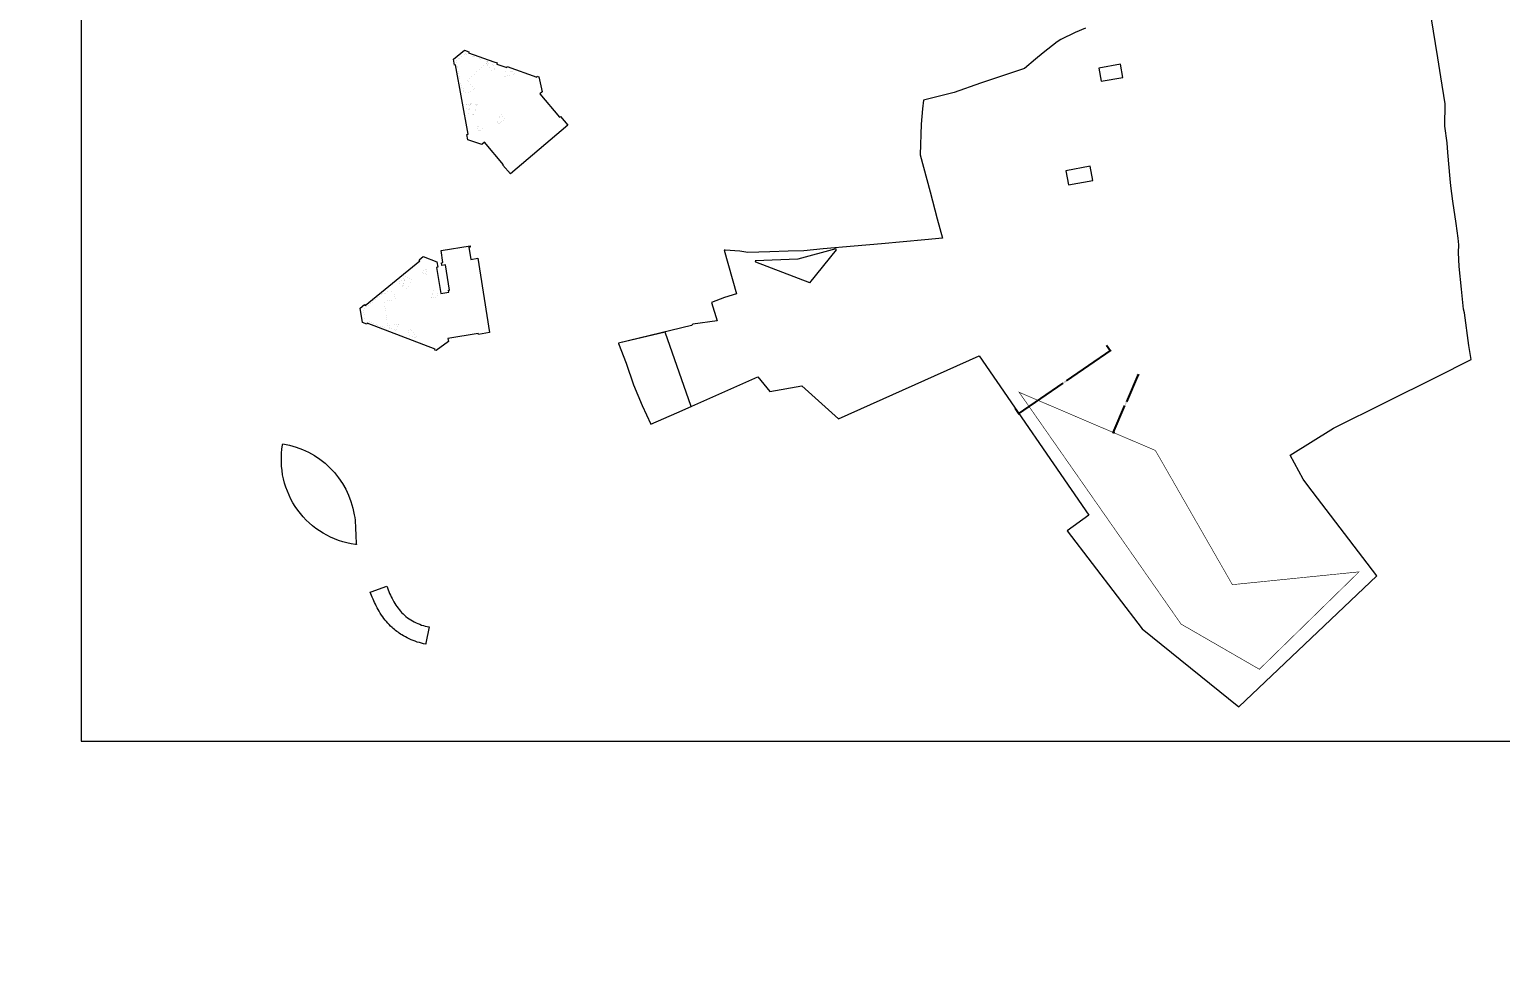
# Model space of a CAD drawing. Header units: metres. Extents: x 256329 to 886268, y -249371 to 355.
# Drawn here: x 283192.9 to 283549.4, y -1375.7 to -1151.6 of the extents above; entities that cross this region are included whole.
import ezdxf

# ---------------------------------------------------------------- set-up
doc = ezdxf.new("R2010")
doc.units = ezdxf.units.M
doc.header["$MEASUREMENT"] = 0
doc.header["$PDMODE"] = 35
doc.linetypes.add('DASHED', pattern=[0.75, 0.5, -0.25])
doc.layers.get('0').update_dxf_attribs({"lineweight": 18})
doc.layers.get('Defpoints').update_dxf_attribs({"lineweight": 20})
doc.layers.add('A-AREA-BUILT UP', color=30, linetype='Continuous', lineweight=0, plot=False)
doc.layers.add('A-AREA-BUP DUCTS', color=114, linetype='Continuous', lineweight=0, plot=False)
for name, color, linetype, lineweight in [('A-COL', 2, 'Continuous', 0), ('A-STRUCTURE ABOVE', 251, 'DASHED', 0), ('A-VEHICLES', 117, 'Continuous', 0), ('NON FAR', 6, 'Continuous', 9)]:
    doc.layers.add(name, color=color, linetype=linetype, lineweight=lineweight)
doc.styles.get("Standard").update_dxf_attribs({"font": 'arial.ttf'})
doc.dimstyles.new('METRIC DIM', dxfattribs={"dimtxt": 0.23, "dimasz": 0.18, "dimexe": 0.1, "dimexo": 0.1, "dimgap": 0.09, "dimtad": 0, "dimzin": 0, "dimdsep": 46, "dimtxsty": 'Standard', "dimblk": 'OBLIQUE', "dimcen": 0, "dimdle": 0.1, "dimclrd": 147, "dimclre": 147, "dimclrt": 7, "dimadec": 0, "dimazin": 0, "dimtfac": 1, "dimtofl": 0, "dimtmove": 0, "dimatfit": 2, "dimfxl": 0.125, "dimtolj": 1, "dimtzin": 0, "dimarcsym": 0})

# ---------------------------------------------------------------- blocks, each defined once
blk = doc.blocks.new('_Oblique')
at = {"color": 0, "linetype": 'ByBlock', "lineweight": -2}
blk.add_line((-0.5, -0.5), (0.5, 0.5), dxfattribs=at)
blk = doc.blocks.new('*D235')
at = {"layer": 'A-AREA-BUILT UP', "color": 147, "lineweight": -2, "transparency": 16777216}
for p, q in [((283454.919978, -1229.343446), (283444.133733, -1236.775451)), ((283453.924936, -1228.075566), (283454.894371, -1229.48253)), ((283432.557055, -1244.752085), (283443.3433, -1237.32008)), ((283431.726704, -1243.370729), (283432.696138, -1244.777693))]:
    blk.add_line(p, q, dxfattribs=at)
at = {"layer": 'Defpoints', "color": 0, "transparency": 16777216}
for p in [(283453.868198, -1227.993221, -1.109306), (283431.669966, -1243.288384, -1.151947), (283432.6394, -1244.695347)]:
    blk.add_point(p, dxfattribs=at)
at = {"layer": 'A-AREA-BUILT UP', "color": 147, "lineweight": -2, "transparency": 16777216, "xscale": 0.18, "yscale": 0.18, "zscale": 0.18}
for p, rotation in [((283454.837633, -1229.400184), 34.567858), ((283432.6394, -1244.695347), 214.567858)]:
    blk.add_blockref('_Oblique', p, dxfattribs=dict(at, rotation=rotation))
at = {"layer": 'A-AREA-BUILT UP', "color": 7, "transparency": 16777216, "insert": (283443.738516, -1237.047766), "char_height": 0.23, "attachment_point": 5, "rotation": 34.56785819}
blk.add_mtext('\\A1;26.96', dxfattribs=at)
blk = doc.blocks.new('*D241')
at = {"layer": 'A-AREA-BUILT UP', "color": 147, "lineweight": -2, "transparency": 16777216}
for p, q in [((283461.534677, -1235.190658), (283458.698535, -1241.837375)), ((283461.807087, -1235.415618), (283461.403454, -1235.243389)), ((283455.49546, -1249.34403), (283458.331601, -1242.697313)), ((283455.846363, -1249.385036), (283455.442729, -1249.212807))]:
    blk.add_line(p, q, dxfattribs=at)
at = {"layer": 'Defpoints', "color": 0, "transparency": 16777216}
for p in [(283461.899064, -1235.454865, -1.109306), (283455.534706, -1249.252053), (283455.93834, -1249.424283, -1.109306)]:
    blk.add_point(p, dxfattribs=at)
at = {"layer": 'A-AREA-BUILT UP', "color": 147, "lineweight": -2, "transparency": 16777216, "xscale": 0.18, "yscale": 0.18, "zscale": 0.18}
for p, rotation in [((283461.495431, -1235.282635), 66.892148), ((283455.534706, -1249.252053), 246.8921479999999)]:
    blk.add_blockref('_Oblique', p, dxfattribs=dict(at, rotation=rotation))
at = {"layer": 'A-AREA-BUILT UP', "color": 7, "transparency": 16777216, "insert": (283458.515068, -1242.267344), "char_height": 0.23, "attachment_point": 5, "rotation": 66.89214781}
blk.add_mtext('\\A1;15.19', dxfattribs=at)

msp = doc.modelspace()

# ---------------------------------------------------------------- linework, layer by layer
at = {"layer": 'A-AREA-BUILT UP'}
for points in [[(283753.201516, -936.968672), (283205.38696, -936.968672), (283205.38696, -1324.029904), (283753.201516, -1324.029904)], [(283346.910264, -1224.912885), (283335.625006, -1227.632569), (283335.596383, -1227.641142), (283335.604536, -1227.668362), (283337.487536, -1232.424362), (283339.22453, -1237.71994), (283341.3485, -1242.740395), (283343.469671, -1247.217812), (283349.720033, -1244.457644), (283353.197375, -1242.922046)]]:
    msp.add_lwpolyline(points, close=True, dxfattribs=at)
for points, elevation in [([(283298.272893, -1156.625674), (283299.389205, -1157.02574), (283299.30635, -1157.255796), (283305.424602, -1159.459295), (283306.231104, -1159.737871), (283306.145751, -1159.987926), (283308.547955, -1160.84525), (283308.636538, -1160.597043), (283315.86316, -1163.176092), (283315.949982, -1162.932889), (283316.325551, -1163.066869), (283317.114638, -1166.687167), (283316.532713, -1167.181674), (283321.338727, -1172.860772), (283321.534684, -1172.694285), (283323.318505, -1174.793853), (283309.411788, -1186.603865), (283307.628114, -1184.504471), (283307.780468, -1184.375028), (283303.160557, -1178.937678), (283302.494586, -1179.503528), (283299.085777, -1178.349918), (283298.853288, -1177.076062), (283299.197067, -1177.013242), (283296.154608, -1160.200971), (283295.887514, -1160.249554), (283295.631817, -1158.843818)], -1.058203), ([(283288.293887, -1206.593247), (283291.633776, -1207.933374), (283291.837359, -1209.199939), (283291.540172, -1209.247708), (283292.544048, -1215.558592), (283294.514784, -1215.245341), (283294.44432, -1214.80079), (283294.704317, -1214.758612), (283293.728997, -1208.664614), (283292.816275, -1208.810692), (283292.705823, -1208.11908), (283293.074072, -1208.060093), (283292.609731, -1205.161292), (283299.652197, -1204.032771), (283299.699105, -1204.329081), (283299.352497, -1204.383951), (283299.824911, -1207.337185), (283301.5059, -1207.036926), (283304.391817, -1225.05205), (283301.671371, -1225.487228), (283301.637572, -1225.275945), (283294.291313, -1226.451627), (283294.407258, -1227.176888), (283291.453694, -1229.414224), (283291.081246, -1229.271801), (283291.173425, -1229.030578), (283274.745586, -1222.762592), (283274.658508, -1222.991083), (283273.550276, -1222.56915), (283272.986115, -1219.166626), (283274.093444, -1218.264075), (283274.248998, -1218.455493), (283287.507861, -1207.682267), (283287.288944, -1207.409854)], -1.311287)]:
    msp.add_lwpolyline(points, close=True, dxfattribs=dict(at, elevation=elevation))
at = {"layer": 'A-AREA-BUILT UP', "elevation": -203.580683}
msp.add_lwpolyline([(283275.684479, -1287.828142), (283279.449675, -1286.470606, 0.038591), (283280.983055, -1289.911826, 0.061444), (283283.065929, -1292.835197, 0.092659), (283286.11228, -1295.123351, 0.02736), (283287.911695, -1295.894156, 0.051881), (283289.719796, -1296.348801), (283288.958373, -1300.286542), (283288.918039, -1300.512977, -0.064933), (283284.886942, -1299.239636, -0.030623), (283283.128572, -1298.286165, -0.045945), (283280.742152, -1296.472284, -0.059444), (283278.216895, -1293.536099, -0.010803), (283277.872653, -1292.998968, -0.021775), (283276.905395, -1291.248422, -0.027571), (283275.468111, -1287.906153)], format="xyb", close=True, dxfattribs=at)
at = {"layer": 'A-AREA-BUP DUCTS', "const_width": 0.01}
for points, elevation in [([(283303.679314, -1160.199507), (283304.112494, -1159.831568), (283305.800788, -1160.433809), (283305.231754, -1162.02501)], -1.100844), ([(283308.487045, -1161.405524), (283310.464483, -1162.099004), (283310.542471, -1162.525998), (283307.916162, -1163.005683)], -1.151947), ([(283298.694185, -1169.808876), (283299.770616, -1169.609447), (283298.995676, -1171.766899), (283298.673606, -1171.651304), (283298.61886, -1171.350362), (283298.963209, -1171.28772)], -1.100844), ([(283300.503626, -1172.308677), (283299.136803, -1171.817725), (283299.941362, -1169.577813), (283300.425237, -1169.488166), (283301.387324, -1169.831357)], -1.100844), ([(283306.710408, -1174.403019), (283306.239817, -1174.235152), (283307.046281, -1171.974348), (283308.103882, -1173.218195)], -1.151947), ([(283301.682167, -1176.455921), (283302.781804, -1175.508577), (283301.412057, -1175.029733)], 302.411127), ([(283283.387705, -1211.607488), (283283.617705, -1211.424631), (283284.036187, -1211.584663), (283283.197969, -1213.773229), (283282.439764, -1212.839406), (283283.608583, -1211.87899)], -1.353928), ([(283284.17642, -1211.638326), (283285.436874, -1212.120349), (283284.497314, -1214.576867), (283283.562332, -1214.219258), (283283.31041, -1213.90514)], -1.194588), ([(283289.075969, -1209.587323), (283289.291677, -1211.022639), (283287.941047, -1210.492267)], 206.037496), ([(283291.822018, -1216.384868), (283290.186601, -1216.637829), (283291.053361, -1214.371314), (283291.530242, -1214.558057)], -1.194588), ([(283279.981496, -1223.369609), (283280.07187, -1223.931016), (283281.761893, -1224.581114), (283282.37104, -1222.988508)], -1.353928), ([(283285.03992, -1224.010986), (283284.433903, -1225.596546), (283286.396015, -1226.34791), (283286.722742, -1226.082488)], -1.353928)]:
    msp.add_lwpolyline(points, close=True, dxfattribs=dict(at, elevation=elevation))
at = {"layer": 'A-COL', "color": 1, "linetype": 'ByBlock', "elevation": -1.151947}
for points in [[(283448.795241, -1151.293773), (283446.32052, -1152.341345), (283442.79652, -1154.058345), (283441.93152, -1154.605345), (283438.561028, -1157.301353), (283436.69572, -1158.826032), (283434.032577, -1161.064327), (283428.220737, -1162.978792), (283423.376214, -1164.65731), (283417.00052, -1166.866345), (283409.537235, -1168.71601), (283409.31761, -1170.877671), (283408.942296, -1174.571693), (283408.703536, -1181.987362), (283411.143958, -1190.938066), (283412.887964, -1197.518461), (283414.114639, -1202.146886), (283409.899623, -1202.546227), (283399.375028, -1203.543353), (283392.743438, -1204.136085), (283385.257307, -1204.797419), (283380.554935, -1205.212832), (283376.704462, -1205.328667), (283372.325465, -1205.460401), (283366.97552, -1205.621345), (283364.988536, -1205.336362), (283361.46746, -1205.050054), (283361.22693, -1205.043853), (283364.190451, -1215.657261), (283361.295751, -1216.545687), (283358.127361, -1217.790737), (283359.556916, -1222.239164), (283353.637043, -1222.996098), (283353.326887, -1223.366515), (283335.625006, -1227.632569), (283335.596383, -1227.641142), (283335.604536, -1227.668362), (283337.487536, -1232.424362), (283339.22453, -1237.71994), (283341.3485, -1242.740395), (283343.469671, -1247.217812), (283349.720033, -1244.457644), (283369.364629, -1235.782567), (283372.290475, -1239.325236), (283380.029703, -1237.953495), (283388.936419, -1245.920676), (283423.002344, -1230.70886), (283449.598823, -1269.308959), (283449.598823, -1269.308959), (283444.387536, -1273.061362), (283462.541603, -1296.834104), (283485.9438, -1315.751461)], [(283485.9438, -1315.751461), (283519.395384, -1283.964712), (283502.682655, -1262.067125), (283501.515218, -1260.537509), (283498.411625, -1254.765232), (283508.925798, -1248.233977), (283521.579694, -1241.9051), (283533.759708, -1235.813236), (283542.266622, -1231.558481), (283541.704715, -1228.169545), (283540.615536, -1220.264362), (283540.389859, -1219.353735), (283539.883679, -1214.532942), (283539.348536, -1209.046362), (283539.15452, -1205.679345), (283539.271994, -1203.761846), (283539.118036, -1202.166838), (283538.612536, -1198.609362), (283537.840036, -1193.172862), (283537.341536, -1189.518362), (283537.132536, -1187.804362), (283536.642484, -1181.385197), (283536.465536, -1179.067362), (283535.891536, -1175.063362), (283535.92352, -1169.645345), (283534.92653, -1163.085028), (283534.178391, -1158.472058), (283532.582456, -1148.551773)]]:
    msp.add_lwpolyline(points, dxfattribs=at)
at = {"layer": 'A-COL', "color": 1, "linetype": 'ByBlock'}
msp.add_lwpolyline([(283452.606118, -1164.150845), (283457.830195, -1163.291193), (283457.29157, -1160.004433), (283452.028931, -1160.954851)], close=True, dxfattribs=at)
for points, elevation in [([(283444.657176, -1189.281821), (283450.561477, -1188.214478), (283449.938861, -1184.770302), (283444.034559, -1185.837645)], 101.578292), ([(283368.791749, -1207.914134), (283381.913403, -1212.950708), (283382.027612, -1212.994545), (283388.430022, -1204.964033), (283388.298491, -1204.760061), (283379.101785, -1207.250758), (283368.781911, -1207.674552)], 0.972921)]:
    msp.add_lwpolyline(points, close=True, dxfattribs=dict(at, elevation=elevation))
at = {"layer": 'A-STRUCTURE ABOVE', "color": 12, "linetype": 'DASHED', "ltscale": 5000, "const_width": 0.15, "elevation": -1.109306}
msp.add_lwpolyline([(283432.712368, -1239.513804), (283465.733321, -1253.603783), (283484.389434, -1286.115159), (283515.078137, -1283.017353), (283490.937019, -1306.61338), (283471.944862, -1295.65611), (283432.712368, -1239.513804)], dxfattribs=at)
at = {"layer": 'A-VEHICLES', "color": 30, "true_color": 0xf26722, "elevation": -102.366315}
msp.add_lwpolyline([(283254.226527, -1252.206808), (283254.261598, -1251.979491, -0.320922), (283271.601597, -1269.198597, -0.030617), (283271.874948, -1271.753055, 0.006287), (283271.960927, -1274.205421, 0.004288), (283272.023592, -1275.319397, 0.003606), (283272.100768, -1276.407955), (283271.867778, -1276.378468, -0.426472), (283254.226527, -1252.206808, -1.281616)], format="xyb", dxfattribs=at)
at = {"layer": 'NON FAR', "const_width": 0.01}
for points, elevation in [([(283298.190792, -1167.020565), (283297.91372, -1165.550462), (283297.56917, -1165.6154), (283296.362798, -1159.214563), (283298.381648, -1157.462779), (283303.902492, -1159.385092), (283303.778154, -1159.74073), (283298.93523, -1163.912426), (283300.746433, -1166.016582), (283299.965213, -1166.686166)], -1.118652), ([(283280.222101, -1214.6347), (283279.062072, -1215.579318), (283278.84068, -1215.30744), (283273.789905, -1219.420311), (283274.202551, -1222.061188), (283279.661198, -1224.153595), (283279.795598, -1223.801636), (283278.785996, -1217.489927), (283281.527305, -1217.050426), (283281.362277, -1216.03484)], -1.353928)]:
    msp.add_lwpolyline(points, close=True, dxfattribs=dict(at, elevation=elevation))

# ---------------------------------------------------------------- dimensions: what is measured, and where the dimension line sits
at = {"layer": 'A-AREA-BUILT UP'}
for p1, p2, distance, picture, middle in [((283453.868198, -1227.993221, -1.109306), (283431.669966, -1243.288384, -1.151947), 1.70861, '*D235', (283443.738516, -1237.047766)), ((283461.899064, -1235.454865, -1.109306), (283455.93834, -1249.424283, -1.109306), -0.438843, '*D241', (283458.515068, -1242.267344))]:
    dim = msp.add_aligned_dim(p1=p1, p2=p2, distance=distance, dimstyle='METRIC DIM', override={"dimfxl": 0.18}, dxfattribs=at)
    dim.commit()
    dim.dimension.update_dxf_attribs({"geometry": picture, "text_midpoint": middle})

doc.saveas('drawing.dxf')
